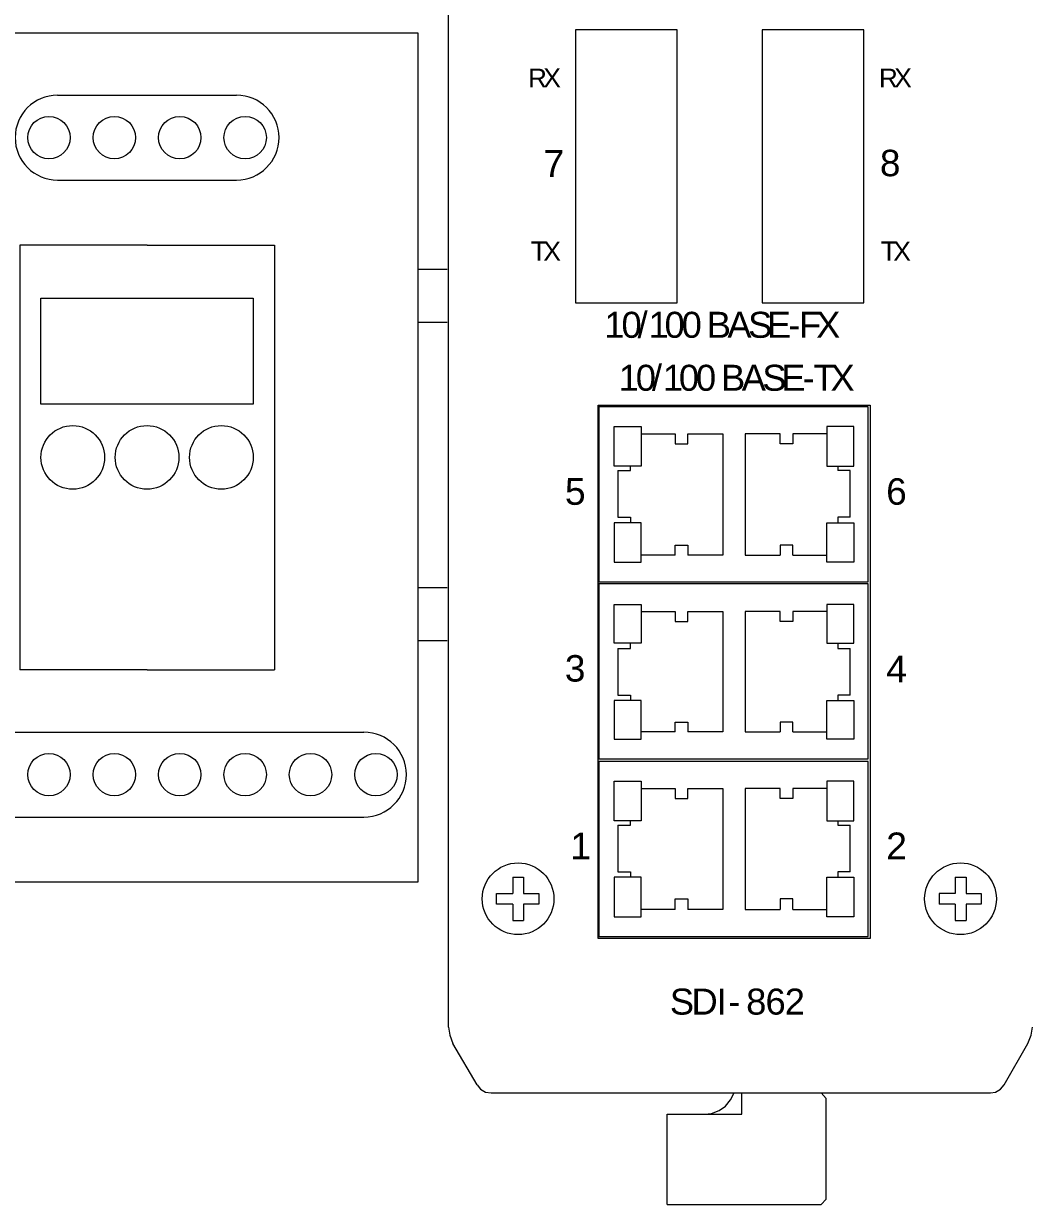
# Model space of a CAD drawing. Header units: millimetres. Extents: x 4134 to 7422, y 1400 to 3585.
# Drawn here: x 5626.3 to 5721.3, y 3232.7 to 3343.9 of the extents above; entities that cross this region are included whole.
import ezdxf

# ---------------------------------------------------------------- set-up
doc = ezdxf.new("R2010")
doc.units = ezdxf.units.MM
doc.layers.add('000-PI-Oprema', color=30, linetype='Continuous', lineweight=5)
doc.layers.add('002-PI-Kabelska kanalica', color=150, linetype='Continuous')
doc.layers.add('SI-Ormari', color=51, linetype='Continuous')
doc.styles.add('Arial$001H0', font='arial.ttf')

# ---------------------------------------------------------------- blocks, each defined once
blk = doc.blocks.new('westermo switch - SDI-862-SM-SC30')
at = {"layer": '000-PI-Oprema', "color": 0, "linetype": 'ByBlock', "lineweight": 0}
for p, q in [((-4.01, -113.79), (-4.01, -6.26)), ((-4.01, -113.79), (-4.01, -6.26)), ((-4.01, -113.79), (-4.01, -6.26)), ((14.14, -57.92), (17.35, -57.92)), ((14.14, -57.92), (17.35, -57.92)), ((18.53, -57.92), (21.83, -57.92)), ((18.53, -57.92), (21.83, -57.92)), ((21.83, -57.92), (21.83, -69.33)), ((21.83, -57.92), (21.83, -69.33)), ((27.24, -57.92), (23.94, -57.92)), ((23.94, -57.92), (23.94, -69.33)), ((27.24, -57.92), (23.94, -57.92)), ((23.94, -57.92), (23.94, -69.33)), ((31.64, -57.92), (28.43, -57.92)), ((31.64, -57.92), (28.43, -57.92)), ((32.65, -60.96), (32.65, -61.38)), ((32.65, -60.96), (32.65, -61.38)), ((33.84, -61.38), (32.65, -61.38)), ((33.84, -61.38), (32.65, -61.38)), ((33.84, -65.78), (33.84, -61.38)), ((33.84, -65.78), (33.84, -61.38)), ((13.12, -65.78), (13.12, -66.29)), ((13.12, -65.78), (13.12, -66.29)), ((32.65, -65.78), (32.65, -66.29)), ((33.84, -65.78), (32.65, -65.78)), ((32.65, -65.78), (32.65, -66.29)), ((33.84, -65.78), (32.65, -65.78)), ((17.35, -69.33), (14.14, -69.33)), ((17.35, -69.33), (14.14, -69.33)), ((21.83, -69.33), (18.53, -69.33)), ((21.83, -69.33), (18.53, -69.33)), ((23.94, -69.33), (27.24, -69.33)), ((23.94, -69.33), (27.24, -69.33)), ((28.43, -69.33), (31.64, -69.33)), ((28.43, -69.33), (31.64, -69.33)), ((14.14, -74.66), (17.35, -74.66)), ((14.14, -74.66), (17.35, -74.66)), ((18.53, -74.66), (21.83, -74.66)), ((18.53, -74.66), (21.83, -74.66)), ((21.83, -74.66), (21.83, -85.99)), ((21.83, -74.66), (21.83, -85.99)), ((27.24, -74.66), (23.94, -74.66)), ((23.94, -74.66), (23.94, -85.99)), ((27.24, -74.66), (23.94, -74.66)), ((23.94, -74.66), (23.94, -85.99)), ((31.64, -74.66), (28.43, -74.66)), ((31.64, -74.66), (28.43, -74.66)), ((33.84, -82.52), (33.84, -78.12)), ((33.84, -82.52), (33.84, -78.13)), ((13.12, -82.52), (13.12, -83.03)), ((13.12, -82.52), (13.12, -83.03)), ((32.65, -82.52), (32.65, -83.03)), ((33.84, -82.52), (32.65, -82.52)), ((32.65, -82.52), (32.65, -83.03)), ((33.84, -82.52), (32.65, -82.52)), ((17.35, -85.99), (14.14, -85.99)), ((17.35, -85.99), (14.14, -85.99)), ((21.83, -85.99), (18.53, -85.99)), ((21.83, -85.99), (18.53, -85.99)), ((23.94, -85.99), (27.24, -85.99)), ((23.94, -85.99), (27.24, -85.99)), ((28.43, -85.99), (31.64, -85.99)), ((28.43, -85.99), (31.64, -85.99)), ((14.14, -91.32), (17.35, -91.32)), ((14.14, -91.32), (17.35, -91.32)), ((18.53, -91.32), (21.83, -91.32)), ((18.53, -91.32), (21.83, -91.32)), ((21.83, -91.32), (21.83, -102.73)), ((21.83, -91.32), (21.83, -102.73)), ((23.94, -91.32), (23.94, -102.73)), ((27.24, -91.32), (23.94, -91.32)), ((23.94, -91.32), (23.94, -102.73)), ((27.24, -91.32), (23.94, -91.32)), ((31.64, -91.32), (28.43, -91.32)), ((31.64, -91.32), (28.43, -91.32)), ((33.84, -99.18), (33.84, -94.78)), ((33.84, -99.18), (33.84, -94.78)), ((2.05, -99.69), (2.05, -101.21)), ((2.05, -99.69), (2.05, -101.21)), ((13.12, -99.18), (13.12, -99.69)), ((13.12, -99.18), (13.12, -99.69)), ((32.65, -99.18), (32.65, -99.69)), ((33.84, -99.18), (32.65, -99.18)), ((32.65, -99.18), (32.65, -99.69)), ((33.84, -99.18), (32.65, -99.18)), ((43.73, -99.69), (43.73, -101.21)), ((43.73, -99.69), (43.73, -101.21)), ((4.5, -101.21), (4.5, -102.22)), ((4.5, -101.21), (4.5, -102.22)), ((43.73, -101.21), (42.21, -101.21)), ((42.21, -101.21), (42.21, -102.22)), ((43.73, -101.21), (42.21, -101.21)), ((42.21, -101.21), (42.21, -102.22)), ((46.18, -101.21), (46.18, -102.22)), ((46.18, -101.21), (46.18, -102.22)), ((2.05, -102.22), (0.52, -102.22)), ((2.05, -102.22), (0.52, -102.22)), ((2.05, -102.22), (2.05, -103.75)), ((2.05, -102.22), (2.05, -103.75)), ((3.06, -102.22), (3.06, -103.75)), ((4.5, -102.22), (3.06, -102.22)), ((3.06, -102.22), (3.06, -103.75)), ((4.5, -102.22), (3.06, -102.22)), ((43.73, -102.22), (42.21, -102.22)), ((43.73, -102.22), (42.21, -102.22)), ((43.73, -102.22), (43.73, -103.75)), ((43.73, -102.22), (43.73, -103.75)), ((44.75, -102.22), (44.75, -103.75)), ((46.18, -102.22), (44.75, -102.22)), ((44.75, -102.22), (44.75, -103.75)), ((46.18, -102.22), (44.75, -102.22)), ((17.35, -102.73), (14.14, -102.73)), ((17.35, -102.73), (14.14, -102.73)), ((21.83, -102.73), (18.53, -102.73)), ((21.83, -102.73), (18.53, -102.73)), ((23.94, -102.73), (27.24, -102.73)), ((23.94, -102.73), (27.24, -102.73)), ((28.43, -102.73), (31.64, -102.73)), ((28.43, -102.73), (31.64, -102.73)), ((2.05, -103.75), (3.06, -103.75)), ((2.05, -103.75), (3.06, -103.75)), ((43.73, -103.75), (44.75, -103.75)), ((43.73, -103.75), (44.75, -103.75)), ((-4.01, -113.79), (-3.9, -114.56)), ((-4.01, -113.79), (-3.9, -114.56)), ((-4.01, -113.79), (-3.9, -114.56)), ((50.87, -114.56), (50.99, -113.79)), ((50.87, -114.56), (50.99, -113.79)), ((50.87, -114.56), (50.99, -113.79)), ((-3.9, -114.56), (-3.6, -115.33)), ((-3.9, -114.56), (-3.6, -115.33)), ((-3.9, -114.56), (-3.6, -115.33)), ((-1.3, -119.22), (-3.6, -115.33)), ((-1.3, -119.22), (-3.6, -115.33)), ((-1.3, -119.22), (-3.6, -115.33)), ((48.34, -119.22), (50.58, -115.33)), ((48.34, -119.22), (50.58, -115.33)), ((48.34, -119.22), (50.58, -115.33)), ((50.58, -115.33), (50.88, -114.56)), ((50.58, -115.33), (50.88, -114.56)), ((50.58, -115.33), (50.88, -114.56)), ((-1.3, -119.22), (-1, -119.64)), ((-1.3, -119.22), (-1, -119.64)), ((-1.3, -119.22), (-1, -119.64)), ((-1, -119.64), (-0.53, -119.93)), ((-1, -119.64), (-0.53, -119.93)), ((-1, -119.64), (-0.53, -119.93)), ((-0.53, -119.93), (0, -119.99)), ((-0.53, -119.93), (0, -119.99)), ((-0.53, -119.93), (0, -119.99)), ((0, -119.99), (47.04, -119.99)), ((0, -119.99), (47.04, -119.99)), ((0, -119.99), (47.04, -119.99)), ((22.55, -120.64), (22.9, -119.99)), ((22.55, -120.64), (22.9, -119.99)), ((22.55, -120.64), (22.9, -119.99)), ((23.61, -122), (23.61, -119.99)), ((23.61, -122), (23.61, -119.99)), ((23.61, -122), (23.61, -119.99)), ((31.58, -120.52), (31.1, -119.99)), ((31.58, -120.52), (31.1, -119.99)), ((31.58, -120.52), (31.1, -119.99)), ((47.04, -119.99), (47.51, -119.93)), ((47.04, -119.99), (47.51, -119.93)), ((47.04, -119.99), (47.51, -119.93)), ((47.51, -119.93), (47.98, -119.64)), ((47.51, -119.93), (47.98, -119.64)), ((47.51, -119.93), (47.98, -119.64)), ((47.98, -119.64), (48.34, -119.22)), ((47.98, -119.64), (48.34, -119.22)), ((47.98, -119.64), (48.34, -119.22)), ((21.48, -121.64), (22.07, -121.23)), ((21.48, -121.64), (22.07, -121.23)), ((21.48, -121.64), (22.07, -121.23)), ((22.07, -121.23), (22.55, -120.64)), ((22.07, -121.23), (22.55, -120.64)), ((22.07, -121.23), (22.55, -120.64)), ((31.58, -130.02), (31.58, -120.52)), ((31.58, -130.02), (31.58, -120.52)), ((31.58, -130.02), (31.58, -120.52)), ((16.58, -130.5), (16.58, -122)), ((16.58, -122), (23.61, -122)), ((16.58, -130.5), (16.58, -122)), ((16.58, -122), (23.61, -122)), ((16.58, -130.5), (16.58, -122)), ((16.58, -122), (23.61, -122)), ((20.07, -122), (20.78, -121.94)), ((20.07, -122), (20.78, -121.94)), ((20.07, -122), (20.78, -121.94)), ((20.77, -121.94), (21.48, -121.64)), ((20.77, -121.94), (21.48, -121.64)), ((20.77, -121.94), (21.48, -121.64)), ((31.58, -130.02), (31.1, -130.5)), ((31.58, -130.02), (31.1, -130.5)), ((31.58, -130.02), (31.1, -130.5)), ((16.58, -130.5), (31.1, -130.5)), ((16.58, -130.5), (31.1, -130.5)), ((16.58, -130.5), (31.1, -130.5))]:
    blk.add_line(p, q, dxfattribs=at)
for points in [[(7.96, -45.57), (17.52, -45.57), (17.52, -19.87), (7.96, -19.87)], [(7.96, -45.57), (17.52, -45.57), (17.52, -19.87), (7.96, -19.87)], [(25.55, -45.57), (35.11, -45.57), (35.11, -19.87), (25.55, -19.87)], [(25.55, -45.57), (35.11, -45.57), (35.11, -19.87), (25.55, -19.87)], [(10.08, -55.21), (35.7, -55.21), (35.7, -105.44), (10.08, -105.44)], [(10.08, -55.21), (35.7, -55.21), (35.7, -105.44), (10.08, -105.44)], [(35.53, -55.38), (10.16, -55.38), (10.16, -71.87), (35.53, -71.87)], [(35.53, -55.38), (10.16, -55.38), (10.16, -71.87), (35.53, -71.87)], [(11.6, -57.24), (14.14, -57.24), (14.14, -60.96), (11.6, -60.96)], [(11.6, -57.24), (14.14, -57.24), (14.14, -60.96), (11.6, -60.96)], [(34.18, -57.24), (31.64, -57.24), (31.64, -60.96), (34.18, -60.96)], [(34.18, -57.24), (31.64, -57.24), (31.64, -60.96), (34.18, -60.96)], [(11.6, -70.01), (14.14, -70.01), (14.14, -66.29), (11.6, -66.29)], [(11.6, -70.01), (14.14, -70.01), (14.14, -66.29), (11.6, -66.29)], [(34.18, -70.01), (31.64, -70.01), (31.64, -66.29), (34.18, -66.29)], [(34.18, -70.01), (31.64, -70.01), (31.64, -66.29), (34.18, -66.29)], [(35.53, -72.04), (10.16, -72.04), (10.16, -88.53), (35.53, -88.53)], [(35.53, -72.04), (10.16, -72.04), (10.16, -88.53), (35.53, -88.53)], [(11.6, -73.98), (14.14, -73.98), (14.14, -77.62), (11.6, -77.62)], [(11.6, -73.98), (14.14, -73.98), (14.14, -77.62), (11.6, -77.62)], [(34.18, -73.98), (31.64, -73.98), (31.64, -77.62), (34.18, -77.62)], [(34.18, -73.98), (31.64, -73.98), (31.64, -77.62), (34.18, -77.62)], [(11.6, -86.66), (14.14, -86.66), (14.14, -83.03), (11.6, -83.03)], [(11.6, -86.67), (14.14, -86.67), (14.14, -83.03), (11.6, -83.03)], [(34.18, -86.66), (31.64, -86.66), (31.64, -83.03), (34.18, -83.03)], [(34.18, -86.67), (31.64, -86.67), (31.64, -83.03), (34.18, -83.03)], [(35.53, -88.78), (10.16, -88.78), (10.16, -105.27), (35.53, -105.27)], [(35.53, -88.78), (10.16, -88.78), (10.16, -105.27), (35.53, -105.27)], [(11.6, -90.64), (14.14, -90.64), (14.14, -94.36), (11.6, -94.36)], [(11.6, -90.64), (14.14, -90.64), (14.14, -94.36), (11.6, -94.36)], [(34.18, -90.64), (31.64, -90.64), (31.64, -94.36), (34.18, -94.36)], [(34.18, -90.64), (31.64, -90.64), (31.64, -94.36), (34.18, -94.36)], [(11.6, -103.41), (14.14, -103.41), (14.14, -99.69), (11.6, -99.69)], [(11.6, -103.41), (14.14, -103.41), (14.14, -99.69), (11.6, -99.69)], [(34.18, -103.41), (31.64, -103.41), (31.64, -99.69), (34.18, -99.69)], [(34.18, -103.41), (31.64, -103.41), (31.64, -99.69), (34.18, -99.69)]]:
    blk.add_lwpolyline(points, close=True, dxfattribs=at)
for points in [[(17.35, -57.92), (17.35, -58.85), (18.53, -58.85), (18.53, -57.92)], [(17.35, -57.92), (17.35, -58.85), (18.53, -58.85), (18.53, -57.92)], [(28.43, -57.92), (28.43, -58.85), (27.24, -58.85), (27.24, -57.92)], [(28.43, -57.92), (28.43, -58.85), (27.24, -58.85), (27.24, -57.92)], [(11.94, -61.38), (13.12, -61.38), (13.12, -60.96)], [(11.94, -61.38), (13.12, -61.38), (13.12, -60.96)], [(11.94, -61.38), (11.94, -65.78), (13.12, -65.78)], [(11.94, -61.38), (11.94, -65.78), (13.12, -65.78)], [(17.35, -69.33), (17.35, -68.4), (18.53, -68.4), (18.53, -69.33)], [(17.35, -69.33), (17.35, -68.4), (18.53, -68.4), (18.53, -69.33)], [(28.43, -69.33), (28.43, -68.4), (27.24, -68.4), (27.24, -69.33)], [(28.43, -69.33), (28.43, -68.4), (27.24, -68.4), (27.24, -69.33)], [(17.35, -74.66), (17.35, -75.59), (18.53, -75.59), (18.53, -74.66)], [(17.35, -74.66), (17.35, -75.59), (18.53, -75.59), (18.53, -74.66)], [(28.43, -74.66), (28.43, -75.59), (27.24, -75.59), (27.24, -74.66)], [(28.43, -74.66), (28.43, -75.59), (27.24, -75.59), (27.24, -74.66)], [(11.94, -78.12), (13.12, -78.12), (13.12, -77.62)], [(11.94, -78.13), (13.12, -78.13), (13.12, -77.62)], [(32.65, -77.62), (32.65, -78.12), (33.84, -78.12)], [(32.65, -77.62), (32.65, -78.12), (33.84, -78.12)], [(11.94, -78.12), (11.94, -82.52), (13.12, -82.52)], [(11.94, -78.13), (11.94, -82.52), (13.12, -82.52)], [(17.35, -85.99), (17.35, -85.06), (18.53, -85.06), (18.53, -85.99)], [(17.35, -85.99), (17.35, -85.06), (18.53, -85.06), (18.53, -85.99)], [(28.43, -85.99), (28.43, -85.06), (27.24, -85.06), (27.24, -85.99)], [(28.43, -85.99), (28.43, -85.06), (27.24, -85.06), (27.24, -85.99)], [(17.35, -91.32), (17.35, -92.25), (18.53, -92.25), (18.53, -91.32)], [(17.35, -91.32), (17.35, -92.25), (18.53, -92.25), (18.53, -91.32)], [(28.43, -91.32), (28.43, -92.25), (27.24, -92.25), (27.24, -91.32)], [(28.43, -91.32), (28.43, -92.25), (27.24, -92.25), (27.24, -91.32)], [(11.94, -94.78), (13.12, -94.78), (13.12, -94.36)], [(11.94, -94.78), (13.12, -94.78), (13.12, -94.36)], [(32.65, -94.36), (32.65, -94.78), (33.84, -94.78)], [(32.65, -94.36), (32.65, -94.78), (33.84, -94.78)], [(11.94, -94.78), (11.94, -99.18), (13.12, -99.18)], [(11.94, -94.78), (11.94, -99.18), (13.12, -99.18)], [(2.05, -99.69), (3.06, -99.69), (3.06, -101.21), (4.5, -101.21)], [(2.05, -99.69), (3.06, -99.69), (3.06, -101.21), (4.5, -101.21)], [(43.73, -99.69), (44.75, -99.69), (44.75, -101.21), (46.18, -101.21)], [(43.73, -99.69), (44.75, -99.69), (44.75, -101.21), (46.18, -101.21)], [(0.52, -102.22), (0.52, -101.21), (2.04, -101.21)], [(0.52, -102.22), (0.52, -101.21), (2.04, -101.21)], [(17.35, -102.73), (17.35, -101.71), (18.53, -101.71), (18.53, -102.73)], [(17.35, -102.73), (17.35, -101.72), (18.53, -101.72), (18.53, -102.73)], [(28.43, -102.73), (28.43, -101.71), (27.24, -101.71), (27.24, -102.73)], [(28.43, -102.73), (28.43, -101.72), (27.24, -101.72), (27.24, -102.73)]]:
    blk.add_lwpolyline(points, dxfattribs=at)
at = {"layer": '000-PI-Oprema', "color": 0, "linetype": 'ByBlock', "lineweight": 0, "ltscale": 0.25}
for centre in [(2.54, -101.71), (2.54, -101.71), (44.22, -101.71), (44.22, -101.71)]:
    blk.add_circle(centre, 3.38, dxfattribs=at)
at = {"layer": '000-PI-Oprema', "color": 0, "linetype": 'ByBlock', "lineweight": 0, "style": 'Arial$001H0'}
for s, height, p in [('R', 1.76, (3.48, -25.28)), ('R', 1.76, (3.48, -25.28)), ('X', 1.78, (4.92, -25.28)), ('X', 1.78, (4.92, -25.28)), ('R', 1.76, (36.54, -25.28)), ('R', 1.76, (36.54, -25.28)), ('X', 1.78, (37.98, -25.28)), ('X', 1.78, (37.98, -25.28)), ('8', 2.49, (36.63, -33.65)), ('8', 2.49, (36.63, -33.65)), ('7', 2.54, (4.92, -33.73)), ('7', 2.54, (4.92, -33.73)), ('T', 1.81, (3.74, -41.6)), ('T', 1.81, (3.74, -41.6)), ('X', 1.78, (4.92, -41.6)), ('X', 1.78, (4.92, -41.6)), ('T', 1.81, (36.71, -41.6)), ('T', 1.81, (36.71, -41.6)), ('X', 1.78, (37.89, -41.6)), ('X', 1.78, (37.89, -41.6)), ('1', 2.45, (10.67, -48.87)), ('1', 2.45, (10.67, -48.87)), ('0', 2.45, (12.28, -48.87)), ('0', 2.45, (12.28, -48.87)), ('/', 2.45, (13.8, -48.87)), ('/', 2.45, (13.8, -48.87)), ('1', 2.45, (14.82, -48.87)), ('1', 2.45, (14.82, -48.87)), ('0', 2.45, (16.34, -48.87)), ('0', 2.45, (16.34, -48.87)), ('0', 2.45, (17.95, -48.87)), ('0', 2.45, (17.95, -48.87)), ('B', 2.45, (20.32, -48.87)), ('B', 2.45, (20.32, -48.87)), ('A', 2.45, (22.26, -48.87)), ('A', 2.45, (22.26, -48.87)), ('S', 2.45, (24.21, -48.87)), ('S', 2.45, (24.21, -48.87)), ('E', 2.45, (25.98, -48.87)), ('E', 2.45, (25.98, -48.87)), ('F', 2.45, (29.01, -48.87)), ('F', 2.45, (29.01, -48.87)), ('X', 2.45, (30.62, -48.87)), ('X', 2.45, (30.62, -48.87)), ('-', 2.45, (28, -48.87)), ('-', 2.45, (28, -48.87)), ('1', 2.45, (12.02, -53.86)), ('1', 2.45, (12.02, -53.86)), ('0', 2.45, (13.63, -53.86)), ('0', 2.45, (13.63, -53.86)), ('/', 2.45, (15.15, -53.86)), ('/', 2.45, (15.15, -53.86)), ('1', 2.45, (16.17, -53.86)), ('1', 2.45, (16.17, -53.86)), ('0', 2.45, (17.69, -53.86)), ('0', 2.45, (17.69, -53.86)), ('0', 2.45, (19.3, -53.86)), ('0', 2.45, (19.3, -53.86)), ('B', 2.45, (21.66, -53.86)), ('B', 2.45, (21.66, -53.86)), ('A', 2.45, (23.61, -53.86)), ('A', 2.45, (23.61, -53.86)), ('S', 2.45, (25.55, -53.86)), ('S', 2.45, (25.55, -53.86)), ('E', 2.45, (27.33, -53.86)), ('E', 2.45, (27.33, -53.86)), ('T', 2.45, (30.36, -53.86)), ('T', 2.45, (30.36, -53.86)), ('X', 2.45, (31.97, -53.86)), ('X', 2.45, (31.97, -53.86)), ('-', 2.45, (29.35, -53.86)), ('-', 2.45, (29.35, -53.86)), ('5', 2.52, (6.95, -64.6)), ('5', 2.52, (6.95, -64.6)), ('6', 2.49, (37.22, -64.59)), ('6', 2.49, (37.22, -64.59)), ('3', 2.49, (6.95, -81.25)), ('3', 2.49, (6.95, -81.25)), ('4', 2.52, (37.22, -81.33)), ('4', 2.52, (37.22, -81.33)), ('1', 2.52, (7.46, -97.99)), ('1', 2.52, (7.46, -98)), ('2', 2.52, (37.22, -97.99)), ('2', 2.52, (37.22, -97.99)), ('S', 2.45, (16.84, -112.62)), ('S', 2.45, (16.84, -112.62)), ('D', 2.45, (18.88, -112.62)), ('D', 2.45, (18.88, -112.62)), ('I', 2.45, (21.24, -112.62)), ('I', 2.45, (21.24, -112.62)), ('8', 2.45, (24.03, -112.62)), ('8', 2.45, (24.03, -112.62)), ('6', 2.45, (25.85, -112.62)), ('6', 2.45, (25.85, -112.62)), ('2', 2.45, (27.66, -112.62)), ('2', 2.45, (27.66, -112.62)), ('-', 2.45, (22.34, -112.62)), ('-', 2.45, (22.34, -112.62))]:
    blk.add_text(s, height=height, dxfattribs=at).set_placement(p)
blk = doc.blocks.new('*U541')
at = {"layer": 'SI-Ormari', "color": 0, "linetype": 'ByBlock', "lineweight": 0}
for p, q in [((17.07, 74), (33.93, 74)), ((17.07, 74), (33.93, 74)), ((17.07, 66), (33.93, 66)), ((17.07, 66), (33.93, 66)), ((25.5, 59.88), (13.5, 59.88)), ((13.5, 59.88), (13.5, 19.88)), ((25.5, 59.88), (13.5, 59.88)), ((13.5, 59.88), (13.5, 19.88)), ((25.5, 59.88), (37.5, 59.88)), ((25.5, 59.88), (37.5, 59.88)), ((37.5, 59.88), (37.5, 19.88)), ((37.5, 59.88), (37.5, 19.88)), ((25.5, 19.88), (13.5, 19.88)), ((25.5, 19.88), (13.5, 19.88)), ((25.5, 19.88), (37.5, 19.88)), ((25.5, 19.88), (37.5, 19.88)), ((5.07, 14), (45.93, 14)), ((5.07, 14), (45.93, 14)), ((5.07, 6), (45.93, 6)), ((5.07, 6), (45.93, 6))]:
    blk.add_line(p, q, dxfattribs=at)
for points in [[(0, -0.12), (0, 79.88), (51, 79.88), (51, -0.12)], [(15.5, 44.88), (15.5, 54.88), (35.5, 54.88), (35.5, 44.88)], [(15.5, 44.88), (15.5, 54.88), (35.5, 54.88), (35.5, 44.88)]]:
    blk.add_lwpolyline(points, close=True, dxfattribs=at)
for centre, radius in [((16.26, 70), 2), ((16.26, 70), 2), ((22.42, 70), 2), ((22.42, 70), 2), ((28.58, 70), 2), ((28.58, 70), 2), ((34.74, 70), 2), ((34.74, 70), 2), ((18.5, 39.88), 3), ((18.5, 39.88), 3), ((25.5, 39.88), 3), ((25.5, 39.88), 3), ((32.5, 39.88), 3), ((32.5, 39.88), 3), ((3.94, 10), 2), ((3.94, 10), 2), ((10.1, 10), 2), ((10.1, 10), 2), ((16.26, 10), 2), ((16.26, 10), 2), ((22.42, 10), 2), ((22.42, 10), 2), ((28.58, 10), 2), ((28.58, 10), 2), ((34.74, 10), 2), ((34.74, 10), 2), ((40.9, 10), 2), ((40.9, 10), 2), ((47.06, 10), 2), ((47.06, 10), 2)]:
    blk.add_circle(centre, radius, dxfattribs=at)
for centre, start, end in [((17.07, 70), 90, 270), ((17.07, 70), 90, 270), ((33.93, 70), 270, 90), ((33.93, 70), 270, 90), ((5.07, 10), 90, 270), ((5.07, 10), 90, 270), ((45.93, 10), 270, 90), ((45.93, 10), 270, 90)]:
    blk.add_arc(centre, 4, start, end, dxfattribs=at)

msp = doc.modelspace()

# ---------------------------------------------------------------- linework, layer by layer
at = {"layer": '002-PI-Kabelska kanalica', "color": 0, "linetype": 'ByBlock', "lineweight": 0, "ltscale": 0.25}
for points in [[(5663.393, 3320.778), (5666.158, 3320.778)], [(5663.393, 3315.778), (5666.158, 3315.778)], [(5663.393, 3290.778), (5666.158, 3290.778)], [(5666.158, 3285.778), (5663.393, 3285.778)]]:
    msp.add_lwpolyline(points, dxfattribs=at)

# ---------------------------------------------------------------- block references
at = {"layer": '000-PI-Oprema', "color": 0, "linetype": 'ByBlock', "lineweight": 0}
for name, p in [('westermo switch - SDI-862-SM-SC30', (5670.304, 3363.176)), ('*U541', (5612.393, 3263.161))]:
    msp.add_blockref(name, p, dxfattribs=at)

doc.saveas('drawing.dxf')
